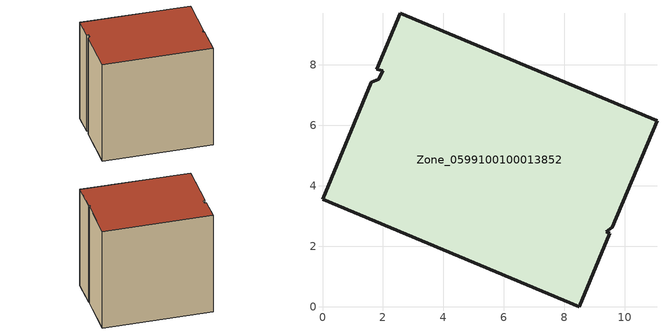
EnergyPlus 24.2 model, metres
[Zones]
Zone_0599100100013852
 floor ground (C_G): 2.57,9.71 11.07,6.15 9.59,2.62 9.39,2.48 9.51,2.42 8.49,0 0,3.56 1.62,7.42 1.86,7.53 1.99,7.81 1.8,7.85 z0
 wall outside (C_F): 9.51,2.42 9.39,2.48 9.59,2.62 11.07,6.15 2.57,9.71 1.8,7.85 1.99,7.81 1.86,7.53 1.62,7.42 0,3.56 8.49,0 9.51,2.42 z0:9.1
 roof outside (C_R): 9.59,2.62 11.07,6.15 2.57,9.71 1.8,7.85 1.99,7.81 1.86,7.53 1.62,7.42 0,3.56 8.49,0 9.51,2.42 9.39,2.48 z9.1
[BUILDING]
Pand.0599100100013852: North Axis=0; Terrain=City; Loads Convergence Tolerance Value=0.04; Temperature Convergence Tolerance Value=0.4; Solar Distribution=FullExterior; Maximum Number of Warmup Days=25; Minimum Number of Warmup Days=1
[Site:Location]
Rotterdam.The.Hague.AP_ZH_NLD Design_Conditions: Latitude=51.96; Longitude=4.45; Time Zone=1; Elevation=-4.5
[SITE:GROUNDTEMPERATURE:BUILDINGSURFACE]
18, 18, 18, 18, 18, 18, 18, 18, 18, 18, 18, 18
[MATERIAL] Thermal Absorptance=0.9; Solar Absorptance=0.7; Visible Absorptance=0.7
Name | Roughness | Thickness | Conductivity | Density | Specific Heat
G.TI.2015-2018 | MediumSmooth | 0.15 | 0.0428571 | 540 | 1210
F.TI.2015-2018 | Rough | 0.3 | 0.0666667 | 1920 | 840
R.TI.2015-2018 | MediumRough | 0.2 | 0.0333333 | 1500 | 1000
[CONSTRUCTION]
C_G: G.TI.2015-2018
C_F: F.TI.2015-2018
C_R: R.TI.2015-2018
[ZONE]
Zone_0599100100013852: Type=1; Multiplier=1; Ceiling Height=Autocalculate; Volume=Autocalculate; Floor Area=autocalculate; Part of Total Floor Area=Yes
[ZONEINFILTRATION:DESIGNFLOWRATE]
Infil_Zone_0599100100013852: Zone or ZoneList or Space or SpaceList=Zone_0599100100013852; Schedule=AlwaysOn; Design Flow Rate Calculation Method=Flow/Area; Flow Rate per Floor Area=0.0015; Constant Term Coefficient=1; Temperature Term Coefficient=0; Velocity Term Coefficient=0; Velocity Squared Term Coefficient=0
[HVACTEMPLATE:ZONE:IDEALLOADSAIRSYSTEM]
Zone_0599100100013852: Maximum Heating Supply Air Temperature=50; Minimum Cooling Supply Air Temperature=13; Maximum Heating Supply Air Humidity Ratio=0.0156; Minimum Cooling Supply Air Humidity Ratio=0.0077; Heating Limit=NoLimit; Cooling Limit=NoLimit; Dehumidification Control Type=ConstantSensibleHeatRatio; Cooling Sensible Heat Ratio=0.7; Dehumidification Setpoint=60; Humidification Control Type=None; Humidification Setpoint=30; Outdoor Air Method=None; Outdoor Air Flow Rate per Person=0.00944; Outdoor Air Flow Rate per Zone Floor Area=0; Outdoor Air Flow Rate per Zone=0; Demand Controlled Ventilation Type=None; Outdoor Air Economizer Type=NoEconomizer; Heat Recovery Type=None; Sensible Heat Recovery Effectiveness=0.7; Latent Heat Recovery Effectiveness=0.65
[ZONECONTROL:THERMOSTAT]
ThermostatControl_Zone_0599100100013852: Zone or ZoneList=Zone_0599100100013852; Control Type Schedule=DualSetpointControlType; Control 1=Thermostat_Zone_0599100100013852; Temperature Difference Between Cutout And Setpoint=0
[THERMOSTATSETPOINT:DUALSETPOINT]
Thermostat_Zone_0599100100013852: Heating Setpoint Temperature Schedule=HeatingSetpoint_Zone_0599100100013852; Cooling Setpoint Temperature Schedule=CoolingSetpoint_Zone_0599100100013852
[SCHEDULE:COMPACT]
HeatingSetpoint_Zone_0599100100013852: Through: 12/31, For: AllDays, Until: 24:00, 21
CoolingSetpoint_Zone_0599100100013852: Through: 12/31, For: AllDays, Until: 24:00, 24
DualSetpointControlType: Through: 12/31, For: AllDays, Until: 24:00, 4
AlwaysOn: Through: 12/31, For: AllDays, Until: 24:00, 1
